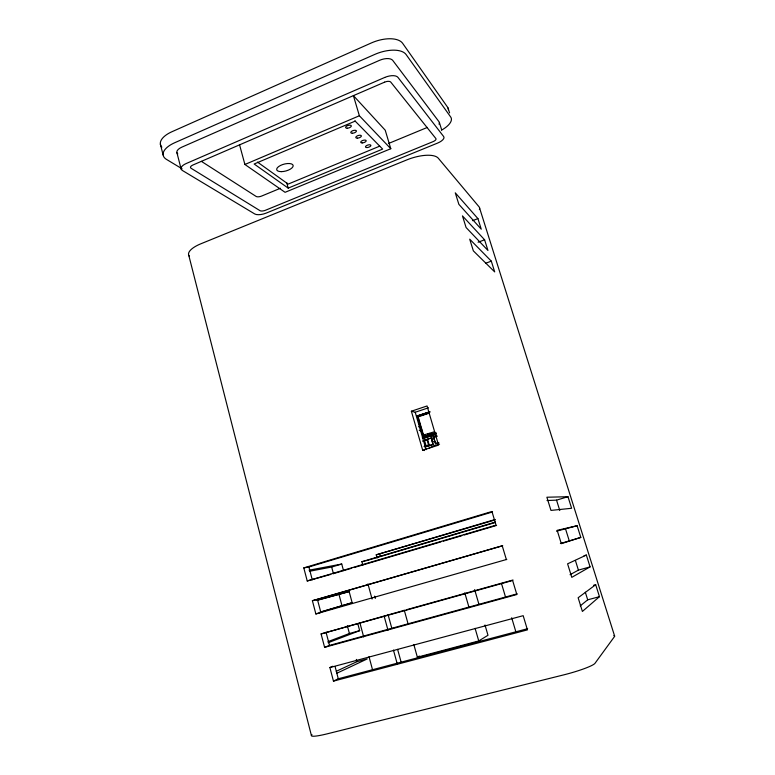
<?xml version="1.0" encoding="UTF-8"?>
<svg xmlns="http://www.w3.org/2000/svg" width="775" height="775" viewBox="0 0 775 775"><rect width="100%" height="100%" fill="white"/><g stroke="black" fill="none" stroke-linecap="round" stroke-linejoin="round"><path stroke-width="1.16" d="M429.205 448.028L434.727 445.402L434.252 445.819M418.035 416.592L418.529 416.127L418.306 417.367L423.528 435.046L434.649 431.685M421.038 427.393L423.692 438.204L436.073 434.349M431.355 435.327L432.663 439.803L431.917 440.413M434.882 441.237L432.392 442.041M430.251 411.874L418.413 416.107M417.58 417.706L418.306 417.367M422.656 435.133L423.382 434.814M599.462 596.673L582.403 611.446L578.14 597.757L595.694 584.718L599.462 596.673L587.702 599.821L580.233 605.895M413.831 644.548L417.357 657.2L478.756 640.944L487.988 635.268L484.985 624.989M590.075 566.883L571.795 577.346L567.591 563.832L586.355 555.065L590.075 566.883L578.412 570.119L570.051 574.701M417.357 657.2L419.43 656.067M332.824 666.248L329.898 667.556L333.453 681.128L338.287 678.774L527.639 628.69M336.922 673.204L367.272 658.905L356.936 661.666L336.292 671.286M418.577 416.718L429.214 413.172M244.9 164.484L359.377 115.756L390.794 148.722L285.074 192.316L244.9 164.484L239.562 144.818M355.25 121.084L254.152 164.009L288.203 188.122L382.637 149.091L354.921 120.852M379.682 146.165L288.174 184.092L257.494 162.101M280.443 188.257L261.562 196.085A4.166 1.657 -14.2 0 1 256.147 196.443L201.384 161.355M388.401 143.549L427.354 127.42M423.46 435.472L423.402 435.492A1.947 1.879 -80 0 0 425.737 436.771L425.659 436.558M403.853 610.467L321.092 633.931L324.599 647.328L329.511 645.41L517.167 593.824M472.556 220.672L477.933 218.618L481.256 229.187L458.858 204.329L455.274 192.83L477.933 218.618M328.106 642.737L359.668 630.656L357.856 623.923M327.97 641.642L349.409 633.495L359.668 630.656M478.097 242.236L484.598 239.795L487.95 250.451L466.075 227.501L462.462 215.886L484.598 239.795M485.867 263.171L491.311 261.156L494.692 271.899L473.36 250.877L469.708 239.165L491.311 261.156M411.37 411.225L427.064 405.964L438.553 445.121L422.695 450.246L411.37 411.225L415.216 412.242L428.507 407.795M429.224 411.903L417.221 415.913L423.712 438.233L435.802 434.291M420.302 425.204L417.221 415.933L429.505 411.99M417.677 416.194L428.72 412.523M418.519 416.592A1.947 1.86 -76.3 0 1 419.595 415.691L428.003 412.891M420.641 415.632L428.003 413.182M435.23 432.779L424.623 436.248L424.051 435.24M422.666 435.192L422.685 435.192A1.618 1.56 -80 0 0 424.623 436.248L436.131 432.973M422.365 437.807L424.787 437.11L423.886 436.877M422.423 437.827L436.315 433.312M423.906 437.575L436.122 433.583M424.71 437.497L428.42 436.286L427.645 434.019M436.984 436.112L433.574 437.187L437.052 436.122M422.482 441.12L427.703 439.764L429.214 444.966L424.69 446.419M427.703 439.764L424.526 440.452L426.037 445.654L426.734 445.761M423.993 446.313L429.214 444.966M433.031 444.424L426.298 446.574L433.089 444.443L431.152 438.011L424.429 440.171L431.22 438.02L433.089 444.443M437.817 442.912L435.579 443.629L432.867 434.794L435.463 443.61L438.815 442.525M439.561 444.133L434.659 445.392M580.804 537.424L561.323 543.672L557.167 530.323L577.113 525.731L580.804 537.424L560.373 543.546M303.8 567.891L491.941 511.49L496.039 525.15L307.22 580.969L303.8 567.891L308.896 566.971L492.571 511.946M506.375 559.608L502.219 545.774L312.393 600.702L315.861 613.945L320.85 612.453L317.411 599.375L502.733 545.755M320.211 612.095L352.141 602.698L349.157 591.596L316.936 600.179M320.104 612.269L352.141 602.698M309.496 571.272L331.661 567.038L341.736 564.035L343.509 570.632M547.014 500.534L556.537 500.127L567.978 496.717L571.621 508.284L550.977 510.415L546.879 497.23L567.978 496.717M377.115 558.068L376.224 554.832L495.215 519.463M376.224 554.832L494.973 519.957M362.836 565.198L361.877 561.691L495.467 522.079M366.226 560.732L495.215 522.505M307.22 580.969L330.838 574.401M333.153 573.723L351.705 568.24M354.02 567.552L440.965 541.861M443.29 541.173L461.832 535.699M464.157 535.012L496.61 525.421M317.13 600.373L349.157 591.596M556.528 531.185L577.113 525.731M315.861 613.945L506.821 559.405M584.03 555.714L586.355 555.065M406.168 609.818L513.021 580M321.092 633.931L512.633 580.504L516.838 594.522L324.599 647.328M593.563 585.299L595.694 584.718M329.898 667.556L523.183 615.679L527.446 629.881L333.453 681.128M312.393 600.702L317.411 599.375M361.877 561.691L365.073 561.081M309.06 570.187L341.736 564.035M418.607 415.739L418.655 415.739A1.618 1.55 -76.3 0 0 417.618 417.773L418.558 418.006M424.535 437.139L423.915 436.838M422.695 450.246L424.564 450.517M426.279 448.551L426.55 449.19M429.35 447.708L429.786 447.262M422.685 435.192L423.615 435.376M421.784 431.636L419.256 430.251M433.884 434.436L430.154 435.647L429.631 433.438M419.207 423.993L420.476 425.843M424.981 447.824L426.114 448.367M421.145 428.188L419.043 427.073A3.032 2.906 -78.6 0 0 418.849 426.453M182.096 168.814L166.509 159.408A24.141 10.908 -12 0 1 174.83 142.678L374.8 54.405A25.459 12.303 -19 0 1 406.139 54.589L450.721 117.054A21.913 9.038 -19.2 0 1 441.469 130.2M448.047 108.016L449.587 112.888M479.58 208L614.594 635.984M439.367 122.469L441.663 129.822M556.537 500.127L559.783 510.512M565.576 529.063L569.228 540.727M575.399 560.47L578.412 570.119M585.328 592.236L587.702 599.821M390.794 148.722L385.223 130.21L353.39 95.616L359.377 115.756M501.464 583.42L505.552 597.157M511.684 617.772L515.782 631.509M474.639 589.61L478.979 604.452M427.006 439.638L428.527 444.85M417.512 415.981L424.002 438.292M415.216 412.242L426.105 449.655M464.777 592.817L469.098 607.716M475.094 628.341L478.756 640.944M286.702 182.706L288.203 188.122M404.23 610.041L408.076 623.846M379.702 554.212L380.293 556.343M388.101 614.808L391.908 628.632M397.614 649.363L401.101 662.034M384.168 616.251L388.004 630.249M393.448 650.07L397.284 664.068M374.664 596.111L375.303 598.445M367.941 583.885L372.077 599.065M359.939 623.013L363.688 636.924M368.997 656.638L372.746 670.549M331.661 567.038L333.415 573.616M339.004 594.532L341.959 605.604M347.316 625.658L349.409 633.495M356.335 659.409L356.936 661.666M308.896 566.971L312.286 579.884M326.033 632.177L329.511 645.41M335.062 666.49L338.287 678.774M176.942 152.782L181.147 169.086M160.367 144.169L163.128 154.981M188.771 255.324L311.405 735.523M425.552 436.432A1.618 1.55 -80 0 1 423.877 435.908M177.785 153.934A10.259 4.631 -12 0 1 181.844 147.153L379.488 60.353A10.821 5.231 -19 0 1 392.731 60.392L439.067 121.83A9.31 3.836 -19.2 0 1 438.989 124.145M161.868 147.163A24.093 11.131 -11.9 0 1 171.992 131.702L371.322 42.964A25.401 12.565 -19.1 0 1 402.651 43.332L447.64 107.279A21.874 9.232 -19.3 0 1 448.367 109.75M189.226 256.099A24.606 8.738 -13.1 0 1 200.938 243.757L406.856 159.882A25.992 9.881 -18.2 0 1 438.301 158.226L479.028 206.789A22.301 7.217 -18.3 0 1 479.396 209.521M613.79 635.713A24.209 2.499 -15.3 0 1 614.565 636.469L595.035 663.255A28.607 3.526 -15.3 0 1 563.415 674.957L327.544 733.751A26.941 3.081 -16.9 0 1 312.015 734.729M384.7 77.461L186.107 163.573A10.288 4.485 -12.2 0 0 182.406 170.481L254.762 213.968A8.845 3.371 -14.3 0 0 266.213 213.096L437.517 143.113A9.339 3.71 -19 0 0 443.678 136.574L397.953 77.374A10.85 5.057 -18.8 0 0 384.7 77.461M384.574 82.169L192.859 165.036A4.834 2.102 -12.3 0 0 191.086 168.272L260.022 210.674A4.175 1.598 -14.3 0 0 265.438 210.277L433.012 141.66A4.398 1.753 -18.9 0 0 435.889 138.57L390.774 82.111A5.086 2.364 -18.7 0 0 384.574 82.169M281.257 171.643A8.496 3.546 -15 0 0 293.163 165.55A8.496 3.546 -15 0 0 280.356 165.53A8.496 3.546 -15 0 0 281.257 171.643M347.229 128.204A2.974 1.308 -17.1 0 0 351.327 125.879A2.974 1.308 -17.1 0 0 346.842 125.957A2.974 1.308 -17.1 0 0 347.229 128.204M352.363 133.242A2.935 1.269 -17.2 0 0 356.413 130.965A2.935 1.269 -17.2 0 0 352.015 131.053A2.935 1.269 -17.2 0 0 352.363 133.242M357.362 138.144A2.897 1.23 -17.2 0 0 361.373 135.906A2.897 1.23 -17.2 0 0 357.033 136.013A2.897 1.23 -17.2 0 0 357.362 138.144M362.225 142.91A2.858 1.201 -17.3 0 0 366.188 140.721A2.858 1.201 -17.3 0 0 361.925 140.837A2.858 1.201 -17.3 0 0 362.225 142.91M367.127 147.55A2.819 1.172 -17.4 0 0 370.867 145.322A2.819 1.172 -17.4 0 0 366.527 145.613A2.819 1.172 -17.4 0 0 367.127 147.55"/></g></svg>
